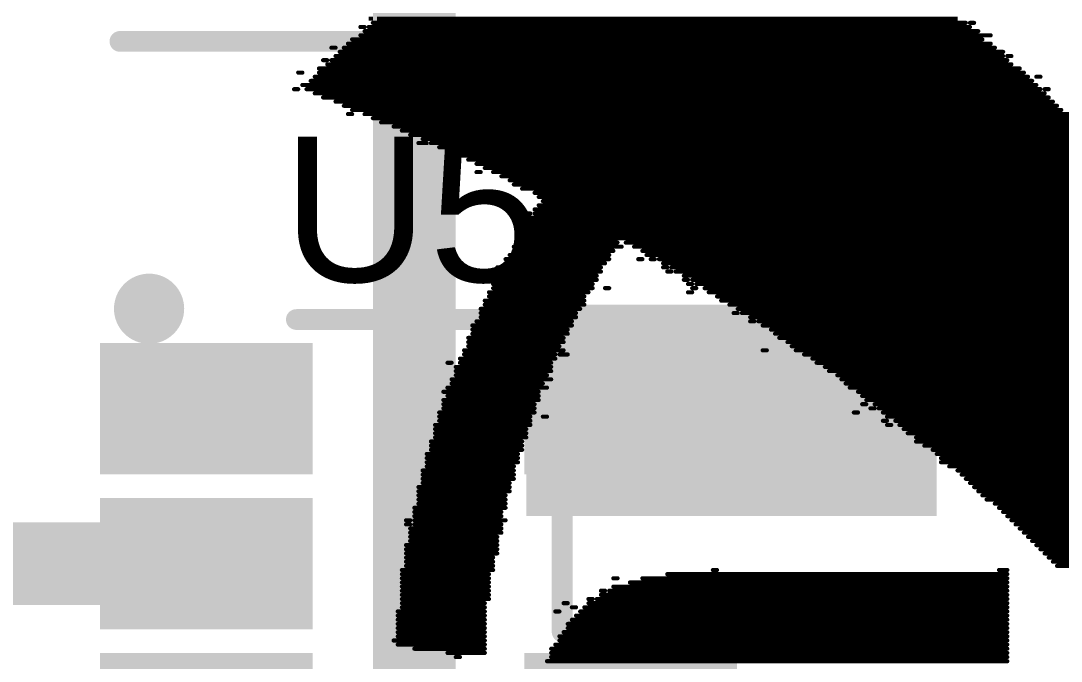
# Model space of a CAD drawing. Header units: millimetres. Extents: x -1.41 to 1.31, y -0.13 to 2.68.
# Drawn here: x -0.1369 to 0.114, y 1.9 to 2.0545 of the extents above; entities that cross this region are included whole.
import ezdxf

# ---------------------------------------------------------------- set-up
doc = ezdxf.new("R2010")
doc.units = ezdxf.units.MM
doc.header["$MEASUREMENT"] = 0
for name, color, linetype in [('BottomLayer', 5, 'Continuous'), ('BottomOverlay', 54, 'Continuous'), ('Mechanical2', 216, 'Continuous'), ('TopLayer', 1, 'Continuous'), ('TopOverlay', 2, 'Continuous'), ('TopPaste', 8, 'Continuous'), ('TopSolder', 216, 'Continuous'), ('ViaHoleLayer', 16, 'Continuous')]:
    doc.layers.add(name, color=color, linetype=linetype)
doc.styles.add('Arial', font='', dxfattribs={"height": 0.2})
doc.styles.get('Arial').set_extended_font_data('Arial')

# ---------------------------------------------------------------- blocks, each defined once
blk = doc.blocks.new('SOIC_8_5')
at = {"layer": 'TopOverlay', "const_width": 0.005}
blk.add_lwpolyline([(-0.072, -0.099), (0.066, -0.099)], dxfattribs=at)
at = {"layer": 'TopOverlay', "const_width": 0.0025}
for points in [[(-0.07325, -0.099, 1), (-0.07075, -0.099, 1)], [(0.06475, -0.099, 1), (0.06725, -0.099, 1)]]:
    blk.add_lwpolyline(points, format="xyb", close=True, dxfattribs=at)
blk = doc.blocks.new('SOT_23_5_66')
at = {"layer": 'TopLayer'}
for points in [[(-0.07283, 0.04921), (-0.02953, 0.04921), (-0.02953, 0.02559), (-0.07283, 0.02559)], [(0.02953, 0.04921), (0.07283, 0.04921), (0.07283, 0.02559), (0.02953, 0.02559)], [(-0.07283, 0.01181), (-0.02953, 0.01181), (-0.02953, -0.01181), (-0.07283, -0.01181)], [(-0.07283, -0.02559), (-0.02953, -0.02559), (-0.02953, -0.04921), (-0.07283, -0.04921)], [(0.02953, -0.02559), (0.07283, -0.02559), (0.07283, -0.04921), (0.02953, -0.04921)]]:
    blk.add_hatch(color=1, dxfattribs=at).paths.add_polyline_path(points)
at = {"layer": 'TopPaste'}
for points in [[(-0.07283, 0.04921), (-0.02953, 0.04921), (-0.02953, 0.02559), (-0.07283, 0.02559)], [(0.02953, 0.04921), (0.07283, 0.04921), (0.07283, 0.02559), (0.02953, 0.02559)], [(-0.07283, 0.01181), (-0.02953, 0.01181), (-0.02953, -0.01181), (-0.07283, -0.01181)], [(-0.07283, -0.02559), (-0.02953, -0.02559), (-0.02953, -0.04921), (-0.07283, -0.04921)], [(0.02953, -0.02559), (0.07283, -0.02559), (0.07283, -0.04921), (0.02953, -0.04921)]]:
    blk.add_hatch(color=8, dxfattribs=at).paths.add_polyline_path(points)
at = {"layer": 'TopSolder'}
for points in [[(-0.07683, 0.05321), (-0.02553, 0.05321), (-0.02553, 0.02159), (-0.07683, 0.02159)], [(0.02553, 0.05321), (0.07683, 0.05321), (0.07683, 0.02159), (0.02553, 0.02159)], [(-0.07683, 0.01581), (-0.02553, 0.01581), (-0.02553, -0.01581), (-0.07683, -0.01581)], [(-0.07683, -0.02159), (-0.02553, -0.02159), (-0.02553, -0.05321), (-0.07683, -0.05321)], [(0.02553, -0.02159), (0.07683, -0.02159), (0.07683, -0.05321), (0.02553, -0.05321)]]:
    blk.add_hatch(color=216, dxfattribs=at).paths.add_polyline_path(points)
at = {"layer": 'TopOverlay'}
for points, const_width in [([(-0.0615, 0.0615, 1), (-0.06843, 0.0615, 1)], 0.01), ([(-0.07093, 0.0615, 1), (-0.06593, 0.0615, 1)], 0.005), ([(-0.064, 0.0615, 1), (-0.059, 0.0615, 1)], 0.005), ([(-0.0307, 0.0589, 1), (-0.0282, 0.0589, 1)], 0.0025), ([(0.02473, 0.0589, 1), (0.02723, 0.0589, 1)], 0.0025), ([(0.0334, 0.01732, 1), (0.0359, 0.01732, 1)], 0.0025), ([(0.0334, -0.01646, 1), (0.0359, -0.01646, 1)], 0.0025), ([(-0.0307, -0.0589, 1), (-0.0282, -0.0589, 1)], 0.0025), ([(0.02473, -0.0589, 1), (0.02723, -0.0589, 1)], 0.0025)]:
    blk.add_lwpolyline(points, format="xyb", close=True, dxfattribs=dict(at, const_width=const_width))
at = {"layer": 'TopOverlay', "const_width": 0.005}
for points in [[(-0.02945, 0.0589), (0.02598, 0.0589)], [(0.03465, -0.01646), (0.03465, 0.01732)], [(-0.02945, -0.0589), (0.02598, -0.0589)]]:
    blk.add_lwpolyline(points, dxfattribs=at)

msp = doc.modelspace()

# ---------------------------------------------------------------- hatches: boundary and pattern name
at = {"layer": 'BottomLayer'}
h = msp.add_hatch(color=5, dxfattribs=at)
edge = h.paths.add_edge_path()
edge.add_arc((0.059, 1.962), 0.01181, 0, 360)
at = {"layer": 'TopLayer'}
msp.add_hatch(color=1, dxfattribs=at).paths.add_polyline_path([(-0.015, 1.935), (0.084, 1.935), (0.084, 1.986), (-0.015, 1.986)])
h = msp.add_hatch(color=1, dxfattribs=at)
edge = h.paths.add_edge_path()
edge.add_arc((0.059, 1.962), 0.01181, 0, 360)
at = {"layer": 'ViaHoleLayer'}
h = msp.add_hatch(color=16, dxfattribs=at)
edge = h.paths.add_edge_path()
edge.add_arc((0.059, 1.962), 0.00591, 0, 360)

# ---------------------------------------------------------------- linework, layer by layer
at = {"layer": 'BottomOverlay', "const_width": 0.001}
for points in [[(-0.053, 2.055), (-0.052, 2.055)], [(-0.051, 2.055), (0.089, 2.055)], [(-0.055, 2.053), (-0.054, 2.053)], [(-0.054, 2.052), (0.094, 2.052)], [(-0.053, 2.053), (0.092, 2.053)], [(-0.052, 2.054), (0.091, 2.054)], [(0.092, 2.054), (0.093, 2.054)], [(-0.057, 2.05), (0.095, 2.05)], [(-0.055, 2.051), (0.097, 2.051)], [(-0.062, 2.048), (-0.061, 2.048)], [(-0.06, 2.047), (0.1, 2.047)], [(-0.059, 2.048), (0.098, 2.048)], [(-0.058, 2.049), (0.097, 2.049)], [(-0.064, 2.045), (-0.063, 2.045)], [(-0.062, 2.045), (0.101, 2.045)], [(-0.061, 2.046), (0.1, 2.046)], [(0.101, 2.046), (0.102, 2.046)], [(-0.07, 2.042), (-0.069, 2.042)], [(-0.065, 2.043), (0.104, 2.043)], [(-0.065, 2.042), (0.105, 2.042)], [(-0.063, 2.044), (0.102, 2.044)], [(-0.067, 2.04), (0.107, 2.04)], [(-0.066, 2.041), (0.106, 2.041)], [(0.108, 2.041), (0.109, 2.041)], [(-0.071, 2.038), (-0.07, 2.038)], [(-0.069, 2.039), (0.108, 2.039)], [(-0.068, 2.038), (0.109, 2.038)], [(-0.066, 2.037), (0.11, 2.037)], [(0.11, 2.038), (0.111, 2.038)], [(-0.064, 2.036), (0.111, 2.036)], [(-0.061, 2.035), (0.112, 2.035)], [(-0.059, 2.034), (0.113, 2.034)], [(-0.058, 2.032), (-0.057, 2.032)], [(-0.057, 2.033), (0.114, 2.033)], [(-0.054, 2.032), (0.116, 2.032)], [(-0.052, 2.031), (0.117, 2.031)], [(-0.05, 2.03), (0.118, 2.03)], [(-0.047, 2.029), (0.119, 2.029)], [(-0.045, 2.028), (0.12, 2.028)], [(-0.043, 2.027), (0.121, 2.027)], [(-0.041, 2.025), (-0.039, 2.025)], [(-0.04, 2.026), (0.122, 2.026)], [(-0.038, 2.025), (0.123, 2.025)], [(-0.036, 2.024), (0.124, 2.024)], [(-0.033, 2.023), (0.126, 2.023)], [(-0.032, 2.022), (0.127, 2.022)], [(-0.029, 2.021), (0.129, 2.021)], [(-0.027, 2.02), (0.129, 2.02)], [(-0.027, 2.018), (-0.026, 2.018)], [(-0.025, 2.019), (0.131, 2.019)], [(-0.023, 2.018), (0.131, 2.018)], [(-0.021, 2.017), (0.133, 2.017)], [(-0.019, 2.016), (0.133, 2.016)], [(-0.018, 2.015), (0.135, 2.015)], [(-0.016, 2.014), (0.136, 2.014)], [(-0.013, 2.013), (0.137, 2.013)], [(-0.012, 2.012), (0.138, 2.012)], [(-0.012, 2.01), (0.14, 2.01)], [(-0.011, 2.011), (0.139, 2.011)], [(-0.015, 2.008), (-0.014, 2.008)], [(-0.014, 2.007), (0.144, 2.007)], [(-0.013, 2.009), (0.141, 2.009)], [(-0.013, 2.008), (0.142, 2.008)], [(-0.015, 2.005), (0.146, 2.005)], [(-0.014, 2.006), (0.145, 2.006)], [(-0.017, 2.002), (0.149, 2.002)], [(-0.016, 2.004), (0.147, 2.004)], [(-0.016, 2.003), (0.148, 2.003)], [(-0.018, 2), (0.008, 2)], [(-0.017, 2.001), (0.007, 2.001)], [(0.009, 2.001), (0.15, 2.001)], [(0.011, 2), (0.151, 2)], [(-0.02, 1.997), (0.005, 1.997)], [(-0.019, 1.998), (0.005, 1.998)], [(-0.018, 1.999), (0.006, 1.999)], [(0.012, 1.997), (0.013, 1.997)], [(0.013, 1.999), (0.152, 1.999)], [(0.014, 1.998), (0.153, 1.998)], [(0.015, 1.997), (0.016, 1.997)], [(0.017, 1.997), (0.154, 1.997)], [(-0.022, 1.995), (0.003, 1.995)], [(-0.02, 1.996), (0.004, 1.996)], [(0.018, 1.996), (0.155, 1.996)], [(0.018, 1.995), (0.019, 1.995)], [(0.02, 1.995), (0.156, 1.995)], [(-0.023, 1.992), (0.002, 1.992)], [(-0.022, 1.993), (0.002, 1.993)], [(-0.021, 1.994), (0.003, 1.994)], [(0.019, 1.994), (0.02, 1.994)], [(0.021, 1.994), (0.157, 1.994)], [(0.023, 1.993), (0.159, 1.993)], [(0.023, 1.992), (0.024, 1.992)], [(0.025, 1.992), (0.16, 1.992)], [(-0.023, 1.991), (0.001, 1.991)], [(-0.023, 1.99), (0.001, 1.99)], [(0.004, 1.99), (0.005, 1.99)], [(0.024, 1.991), (0.025, 1.991)], [(0.025, 1.99), (0.026, 1.99)], [(0.026, 1.991), (0.16, 1.991)], [(0.028, 1.99), (0.161, 1.99)], [(-0.025, 1.987), (-0.001, 1.987)], [(-0.024, 1.989), (0, 1.989)], [(-0.024, 1.988), (-0.001, 1.988)], [(0.024, 1.989), (0.025, 1.989)], [(0.029, 1.989), (0.163, 1.989)], [(0.031, 1.988), (0.164, 1.988)], [(0.032, 1.987), (0.165, 1.987)], [(-0.026, 1.985), (-0.002, 1.985)], [(-0.025, 1.986), (-0.001, 1.986)], [(0.034, 1.986), (0.166, 1.986)], [(0.036, 1.985), (0.167, 1.985)], [(-0.027, 1.982), (-0.004, 1.982)], [(-0.026, 1.984), (-0.003, 1.984)], [(-0.026, 1.983), (-0.003, 1.983)], [(0.035, 1.984), (0.036, 1.984)], [(0.037, 1.984), (0.168, 1.984)], [(0.039, 1.983), (0.169, 1.983)], [(0.039, 1.982), (0.04, 1.982)], [(0.041, 1.982), (0.17, 1.982)], [(-0.028, 1.981), (-0.004, 1.981)], [(-0.028, 1.98), (-0.005, 1.98)], [(0.042, 1.981), (0.171, 1.981)], [(0.044, 1.98), (0.172, 1.98)], [(-0.029, 1.978), (-0.006, 1.978)], [(-0.029, 1.977), (-0.006, 1.977)], [(-0.028, 1.979), (-0.005, 1.979)], [(0.045, 1.979), (0.174, 1.979)], [(0.046, 1.978), (0.174, 1.978)], [(0.048, 1.977), (0.175, 1.977)], [(-0.03, 1.975), (-0.006, 1.975)], [(-0.029, 1.976), (-0.007, 1.976)], [(0.042, 1.975), (0.043, 1.975)], [(0.049, 1.976), (0.176, 1.976)], [(0.05, 1.975), (0.177, 1.975)], [(-0.034, 1.972), (-0.033, 1.972)], [(-0.031, 1.973), (-0.008, 1.973)], [(-0.031, 1.972), (-0.009, 1.972)], [(-0.03, 1.974), (-0.008, 1.974)], [(-0.007, 1.974), (-0.005, 1.974)], [(0.052, 1.974), (0.178, 1.974)], [(0.054, 1.973), (0.179, 1.973)], [(0.055, 1.972), (0.181, 1.972)], [(-0.032, 1.971), (-0.009, 1.971)], [(-0.032, 1.97), (-0.009, 1.97)], [(0.057, 1.971), (0.182, 1.971)], [(0.058, 1.97), (0.182, 1.97)], [(-0.033, 1.968), (-0.009, 1.968)], [(-0.033, 1.967), (-0.011, 1.967)], [(-0.032, 1.969), (-0.01, 1.969)], [(0.06, 1.969), (0.183, 1.969)], [(0.061, 1.968), (0.184, 1.968)], [(0.062, 1.967), (0.186, 1.967)], [(-0.035, 1.965), (-0.012, 1.965)], [(-0.034, 1.966), (-0.01, 1.966)], [(0.063, 1.966), (0.188, 1.966)], [(0.065, 1.965), (0.188, 1.965)], [(-0.035, 1.963), (-0.012, 1.963)], [(-0.035, 1.962), (-0.013, 1.962)], [(-0.034, 1.964), (-0.012, 1.964)], [(0.066, 1.964), (0.189, 1.964)], [(0.066, 1.962), (0.067, 1.962)], [(0.067, 1.963), (0.19, 1.963)], [(0.069, 1.962), (0.191, 1.962)], [(-0.036, 1.96), (-0.013, 1.96)], [(-0.035, 1.961), (-0.013, 1.961)], [(0.064, 1.96), (0.065, 1.96)], [(0.068, 1.961), (0.069, 1.961)], [(0.07, 1.961), (0.193, 1.961)], [(0.071, 1.96), (0.194, 1.96)], [(-0.037, 1.957), (-0.014, 1.957)], [(-0.036, 1.959), (-0.014, 1.959)], [(-0.036, 1.958), (-0.014, 1.958)], [(-0.011, 1.959), (-0.01, 1.959)], [(0.071, 1.958), (0.072, 1.958)], [(0.072, 1.959), (0.194, 1.959)], [(0.072, 1.957), (0.073, 1.957)], [(0.074, 1.958), (0.194, 1.958)], [(0.075, 1.957), (0.195, 1.957)], [(-0.037, 1.956), (-0.015, 1.956)], [(-0.037, 1.955), (-0.015, 1.955)], [(0.076, 1.956), (0.196, 1.956)], [(0.077, 1.955), (0.198, 1.955)], [(-0.038, 1.953), (-0.016, 1.953)], [(-0.038, 1.952), (-0.016, 1.952)], [(-0.037, 1.954), (-0.015, 1.954)], [(0.079, 1.954), (0.199, 1.954)], [(0.079, 1.953), (0.199, 1.953)], [(0.081, 1.952), (0.2, 1.952)], [(-0.039, 1.95), (-0.017, 1.95)], [(-0.039, 1.949), (-0.017, 1.949)], [(-0.038, 1.951), (-0.016, 1.951)], [(0.083, 1.951), (0.201, 1.951)], [(0.084, 1.95), (0.203, 1.95)], [(0.085, 1.949), (0.203, 1.949)], [(-0.039, 1.948), (-0.017, 1.948)], [(-0.039, 1.947), (-0.018, 1.947)], [(0.085, 1.948), (0.204, 1.948)], [(0.087, 1.947), (0.205, 1.947)], [(-0.04, 1.946), (-0.018, 1.946)], [(-0.04, 1.945), (-0.018, 1.945)], [(-0.04, 1.944), (-0.018, 1.944)], [(0.089, 1.946), (0.206, 1.946)], [(0.09, 1.945), (0.207, 1.945)], [(0.091, 1.944), (0.208, 1.944)], [(-0.041, 1.942), (-0.019, 1.942)], [(-0.04, 1.943), (-0.019, 1.943)], [(0.092, 1.943), (0.209, 1.943)], [(0.093, 1.942), (0.211, 1.942)], [(-0.041, 1.941), (-0.019, 1.941)], [(-0.041, 1.94), (-0.02, 1.94)], [(-0.041, 1.939), (-0.02, 1.939)], [(0.094, 1.941), (0.211, 1.941)], [(0.095, 1.94), (0.211, 1.94)], [(0.096, 1.939), (0.212, 1.939)], [(-0.042, 1.937), (-0.02, 1.937)], [(-0.041, 1.938), (-0.02, 1.938)], [(0.098, 1.938), (0.213, 1.938)], [(0.099, 1.937), (0.214, 1.937)], [(-0.044, 1.934), (-0.043, 1.934)], [(-0.042, 1.936), (-0.021, 1.936)], [(-0.042, 1.935), (-0.021, 1.935)], [(-0.042, 1.934), (-0.02, 1.934)], [(0.1, 1.936), (0.215, 1.936)], [(0.101, 1.935), (0.217, 1.935)], [(0.102, 1.934), (0.218, 1.934)], [(-0.044, 1.933), (-0.043, 1.933)], [(-0.043, 1.932), (-0.021, 1.932)], [(-0.042, 1.933), (-0.021, 1.933)], [(0.103, 1.933), (0.218, 1.933)], [(0.104, 1.932), (0.219, 1.932)], [(-0.043, 1.931), (-0.021, 1.931)], [(-0.043, 1.93), (-0.022, 1.93)], [(-0.043, 1.929), (-0.022, 1.929)], [(0.105, 1.931), (0.219, 1.931)], [(0.106, 1.93), (0.22, 1.93)], [(0.107, 1.929), (0.221, 1.929)], [(-0.044, 1.928), (-0.022, 1.928)], [(-0.044, 1.927), (-0.022, 1.927)], [(0.108, 1.928), (0.222, 1.928)], [(0.109, 1.927), (0.222, 1.927)], [(-0.044, 1.926), (-0.022, 1.926)], [(-0.044, 1.925), (-0.023, 1.925)], [(-0.044, 1.924), (-0.023, 1.924)], [(0.11, 1.926), (0.223, 1.926)], [(0.111, 1.925), (0.225, 1.925)], [(0.112, 1.924), (0.224, 1.924)], [(-0.045, 1.922), (-0.023, 1.922)], [(-0.044, 1.923), (-0.023, 1.923)], [(0.03, 1.922), (0.031, 1.922)], [(0.099, 1.922), (0.101, 1.922)], [(0.113, 1.923), (0.225, 1.923)], [(-0.045, 1.921), (-0.024, 1.921)], [(-0.045, 1.92), (-0.024, 1.92)], [(-0.045, 1.919), (-0.024, 1.919)], [(0.006, 1.92), (0.007, 1.92)], [(0.01, 1.919), (0.101, 1.919)], [(0.013, 1.92), (0.101, 1.92)], [(0.019, 1.921), (0.101, 1.921)], [(-0.045, 1.918), (-0.024, 1.918)], [(-0.045, 1.917), (-0.024, 1.917)], [(0.003, 1.917), (0.004, 1.917)], [(0.005, 1.917), (0.101, 1.917)], [(0.006, 1.918), (0.101, 1.918)], [(-0.045, 1.916), (-0.024, 1.916)], [(-0.045, 1.915), (-0.024, 1.915)], [(-0.045, 1.914), (-0.025, 1.914)], [(-0.006, 1.914), (-0.005, 1.914)], [(0, 1.915), (0.001, 1.915)], [(0, 1.914), (0.101, 1.914)], [(0.002, 1.915), (0.101, 1.915)], [(0.003, 1.916), (0.101, 1.916)], [(-0.046, 1.912), (-0.025, 1.912)], [(-0.045, 1.913), (-0.025, 1.913)], [(-0.008, 1.912), (-0.007, 1.912)], [(-0.004, 1.913), (-0.003, 1.913)], [(-0.002, 1.912), (0.101, 1.912)], [(-0.001, 1.913), (0.101, 1.913)], [(-0.046, 1.911), (-0.025, 1.911)], [(-0.046, 1.91), (-0.025, 1.91)], [(-0.046, 1.909), (-0.025, 1.909)], [(-0.005, 1.909), (0.101, 1.909)], [(-0.004, 1.91), (0.101, 1.91)], [(-0.003, 1.911), (0.101, 1.911)], [(-0.046, 1.908), (-0.025, 1.908)], [(-0.046, 1.907), (-0.025, 1.907)], [(-0.006, 1.907), (0.101, 1.907)], [(-0.005, 1.908), (0.101, 1.908)], [(-0.047, 1.905), (-0.025, 1.905)], [(-0.046, 1.906), (-0.025, 1.906)], [(-0.046, 1.904), (-0.025, 1.904)], [(-0.008, 1.904), (0.101, 1.904)], [(-0.007, 1.906), (0.101, 1.906)], [(-0.007, 1.905), (0.101, 1.905)], [(-0.042, 1.903), (-0.025, 1.903)], [(-0.034, 1.902), (-0.025, 1.902)], [(-0.009, 1.903), (0.101, 1.903)], [(-0.009, 1.902), (0.101, 1.902)], [(-0.032, 1.901), (-0.031, 1.901)], [(-0.01, 1.9), (0.101, 1.9)], [(-0.009, 1.901), (0.101, 1.901)]]:
    msp.add_lwpolyline(points, dxfattribs=at)
at = {"layer": 'BottomOverlay', "const_width": 0.0005}
for points in [[(-0.05525, 2.053, 1), (-0.05475, 2.053, 1)], [(-0.05425, 2.053, 1), (-0.05375, 2.053, 1)], [(-0.05425, 2.052, 1), (-0.05375, 2.052, 1)], [(-0.05325, 2.053, 1), (-0.05275, 2.053, 1)], [(-0.05225, 2.054, 1), (-0.05175, 2.054, 1)], [(0.09075, 2.054, 1), (0.09125, 2.054, 1)], [(0.09175, 2.054, 1), (0.09225, 2.054, 1)], [(0.09175, 2.053, 1), (0.09225, 2.053, 1)], [(0.09275, 2.054, 1), (0.09325, 2.054, 1)], [(0.09375, 2.052, 1), (0.09425, 2.052, 1)], [(-0.05725, 2.05, 1), (-0.05675, 2.05, 1)], [(-0.05525, 2.051, 1), (-0.05475, 2.051, 1)], [(0.09475, 2.05, 1), (0.09525, 2.05, 1)], [(0.09675, 2.051, 1), (0.09725, 2.051, 1)], [(-0.06225, 2.048, 1), (-0.06175, 2.048, 1)], [(-0.06125, 2.048, 1), (-0.06075, 2.048, 1)], [(-0.06025, 2.047, 1), (-0.05975, 2.047, 1)], [(-0.05925, 2.048, 1), (-0.05875, 2.048, 1)], [(-0.05825, 2.049, 1), (-0.05775, 2.049, 1)], [(0.09675, 2.049, 1), (0.09725, 2.049, 1)], [(0.09775, 2.048, 1), (0.09825, 2.048, 1)], [(0.09975, 2.047, 1), (0.10025, 2.047, 1)], [(-0.06425, 2.045, 1), (-0.06375, 2.045, 1)], [(-0.06325, 2.045, 1), (-0.06275, 2.045, 1)], [(-0.06225, 2.045, 1), (-0.06175, 2.045, 1)], [(-0.06125, 2.046, 1), (-0.06075, 2.046, 1)], [(0.09975, 2.046, 1), (0.10025, 2.046, 1)], [(0.10075, 2.046, 1), (0.10125, 2.046, 1)], [(0.10075, 2.045, 1), (0.10125, 2.045, 1)], [(0.10175, 2.046, 1), (0.10225, 2.046, 1)], [(-0.07025, 2.042, 1), (-0.06975, 2.042, 1)], [(-0.06925, 2.042, 1), (-0.06875, 2.042, 1)], [(-0.06525, 2.043, 1), (-0.06475, 2.043, 1)], [(-0.06525, 2.042, 1), (-0.06475, 2.042, 1)], [(-0.06325, 2.044, 1), (-0.06275, 2.044, 1)], [(0.10175, 2.044, 1), (0.10225, 2.044, 1)], [(0.10375, 2.043, 1), (0.10425, 2.043, 1)], [(0.10475, 2.042, 1), (0.10525, 2.042, 1)], [(-0.06725, 2.04, 1), (-0.06675, 2.04, 1)], [(-0.06625, 2.041, 1), (-0.06575, 2.041, 1)], [(0.10575, 2.041, 1), (0.10625, 2.041, 1)], [(0.10675, 2.04, 1), (0.10725, 2.04, 1)], [(0.10775, 2.041, 1), (0.10825, 2.041, 1)], [(0.10875, 2.041, 1), (0.10925, 2.041, 1)], [(-0.07125, 2.038, 1), (-0.07075, 2.038, 1)], [(-0.07025, 2.038, 1), (-0.06975, 2.038, 1)], [(-0.06925, 2.039, 1), (-0.06875, 2.039, 1)], [(-0.06825, 2.038, 1), (-0.06775, 2.038, 1)], [(-0.06625, 2.037, 1), (-0.06575, 2.037, 1)], [(0.10775, 2.039, 1), (0.10825, 2.039, 1)], [(0.10875, 2.038, 1), (0.10925, 2.038, 1)], [(0.10975, 2.038, 1), (0.11025, 2.038, 1)], [(0.10975, 2.037, 1), (0.11025, 2.037, 1)], [(0.11075, 2.038, 1), (0.11125, 2.038, 1)], [(-0.06425, 2.036, 1), (-0.06375, 2.036, 1)], [(-0.06125, 2.035, 1), (-0.06075, 2.035, 1)], [(0.11075, 2.036, 1), (0.11125, 2.036, 1)], [(0.11175, 2.035, 1), (0.11225, 2.035, 1)], [(-0.05925, 2.034, 1), (-0.05875, 2.034, 1)], [(-0.05825, 2.032, 1), (-0.05775, 2.032, 1)], [(-0.05725, 2.033, 1), (-0.05675, 2.033, 1)], [(-0.05725, 2.032, 1), (-0.05675, 2.032, 1)], [(-0.05425, 2.032, 1), (-0.05375, 2.032, 1)], [(0.11275, 2.034, 1), (0.11325, 2.034, 1)], [(0.11375, 2.033, 1), (0.11425, 2.033, 1)], [(-0.05225, 2.031, 1), (-0.05175, 2.031, 1)], [(-0.05025, 2.03, 1), (-0.04975, 2.03, 1)], [(-0.04725, 2.029, 1), (-0.04675, 2.029, 1)], [(-0.04525, 2.028, 1), (-0.04475, 2.028, 1)], [(-0.04325, 2.027, 1), (-0.04275, 2.027, 1)], [(-0.04125, 2.025, 1), (-0.04075, 2.025, 1)], [(-0.04025, 2.026, 1), (-0.03975, 2.026, 1)], [(-0.03925, 2.025, 1), (-0.03875, 2.025, 1)], [(-0.03825, 2.025, 1), (-0.03775, 2.025, 1)], [(-0.03625, 2.024, 1), (-0.03575, 2.024, 1)], [(-0.03325, 2.023, 1), (-0.03275, 2.023, 1)], [(-0.03225, 2.022, 1), (-0.03175, 2.022, 1)], [(-0.02925, 2.021, 1), (-0.02875, 2.021, 1)], [(-0.02725, 2.02, 1), (-0.02675, 2.02, 1)], [(-0.02725, 2.018, 1), (-0.02675, 2.018, 1)], [(-0.02625, 2.018, 1), (-0.02575, 2.018, 1)], [(-0.02525, 2.019, 1), (-0.02475, 2.019, 1)], [(-0.02325, 2.018, 1), (-0.02275, 2.018, 1)], [(-0.02125, 2.017, 1), (-0.02075, 2.017, 1)], [(-0.01925, 2.016, 1), (-0.01875, 2.016, 1)], [(-0.01825, 2.015, 1), (-0.01775, 2.015, 1)], [(-0.01625, 2.014, 1), (-0.01575, 2.014, 1)], [(-0.01325, 2.013, 1), (-0.01275, 2.013, 1)], [(-0.01225, 2.012, 1), (-0.01175, 2.012, 1)], [(-0.01225, 2.01, 1), (-0.01175, 2.01, 1)], [(-0.01125, 2.011, 1), (-0.01075, 2.011, 1)], [(-0.01525, 2.008, 1), (-0.01475, 2.008, 1)], [(-0.01425, 2.008, 1), (-0.01375, 2.008, 1)], [(-0.01425, 2.007, 1), (-0.01375, 2.007, 1)], [(-0.01325, 2.009, 1), (-0.01275, 2.009, 1)], [(-0.01325, 2.008, 1), (-0.01275, 2.008, 1)], [(-0.01525, 2.005, 1), (-0.01475, 2.005, 1)], [(-0.01425, 2.006, 1), (-0.01375, 2.006, 1)], [(-0.01725, 2.002, 1), (-0.01675, 2.002, 1)], [(-0.01625, 2.004, 1), (-0.01575, 2.004, 1)], [(-0.01625, 2.003, 1), (-0.01575, 2.003, 1)], [(-0.01825, 2, 1), (-0.01775, 2, 1)], [(-0.01725, 2.001, 1), (-0.01675, 2.001, 1)], [(0.00675, 2.001, 1), (0.00725, 2.001, 1)], [(0.00775, 2, 1), (0.00825, 2, 1)], [(0.00875, 2.001, 1), (0.00925, 2.001, 1)], [(0.01075, 2, 1), (0.01125, 2, 1)], [(-0.02025, 1.997, 1), (-0.01975, 1.997, 1)], [(-0.01925, 1.998, 1), (-0.01875, 1.998, 1)], [(-0.01825, 1.999, 1), (-0.01775, 1.999, 1)], [(0.00475, 1.998, 1), (0.00525, 1.998, 1)], [(0.00475, 1.997, 1), (0.00525, 1.997, 1)], [(0.00575, 1.999, 1), (0.00625, 1.999, 1)], [(0.01175, 1.997, 1), (0.01225, 1.997, 1)], [(0.01275, 1.999, 1), (0.01325, 1.999, 1)], [(0.01275, 1.997, 1), (0.01325, 1.997, 1)], [(0.01375, 1.998, 1), (0.01425, 1.998, 1)], [(0.01475, 1.997, 1), (0.01525, 1.997, 1)], [(0.01575, 1.997, 1), (0.01625, 1.997, 1)], [(0.01675, 1.997, 1), (0.01725, 1.997, 1)], [(-0.02225, 1.995, 1), (-0.02175, 1.995, 1)], [(-0.02025, 1.996, 1), (-0.01975, 1.996, 1)], [(0.00275, 1.995, 1), (0.00325, 1.995, 1)], [(0.00375, 1.996, 1), (0.00425, 1.996, 1)], [(0.01775, 1.996, 1), (0.01825, 1.996, 1)], [(0.01775, 1.995, 1), (0.01825, 1.995, 1)], [(0.01875, 1.995, 1), (0.01925, 1.995, 1)], [(0.01975, 1.995, 1), (0.02025, 1.995, 1)], [(-0.02325, 1.992, 1), (-0.02275, 1.992, 1)], [(-0.02225, 1.993, 1), (-0.02175, 1.993, 1)], [(-0.02125, 1.994, 1), (-0.02075, 1.994, 1)], [(0.00175, 1.993, 1), (0.00225, 1.993, 1)], [(0.00175, 1.992, 1), (0.00225, 1.992, 1)], [(0.00275, 1.994, 1), (0.00325, 1.994, 1)], [(0.01875, 1.994, 1), (0.01925, 1.994, 1)], [(0.01975, 1.994, 1), (0.02025, 1.994, 1)], [(0.02075, 1.994, 1), (0.02125, 1.994, 1)], [(0.02275, 1.993, 1), (0.02325, 1.993, 1)], [(0.02275, 1.992, 1), (0.02325, 1.992, 1)], [(0.02375, 1.992, 1), (0.02425, 1.992, 1)], [(0.02475, 1.992, 1), (0.02525, 1.992, 1)], [(-0.02325, 1.991, 1), (-0.02275, 1.991, 1)], [(-0.02325, 1.99, 1), (-0.02275, 1.99, 1)], [(0.00075, 1.991, 1), (0.00125, 1.991, 1)], [(0.00075, 1.99, 1), (0.00125, 1.99, 1)], [(0.00375, 1.99, 1), (0.00425, 1.99, 1)], [(0.00475, 1.99, 1), (0.00525, 1.99, 1)], [(0.02375, 1.991, 1), (0.02425, 1.991, 1)], [(0.02475, 1.991, 1), (0.02525, 1.991, 1)], [(0.02475, 1.99, 1), (0.02525, 1.99, 1)], [(0.02575, 1.991, 1), (0.02625, 1.991, 1)], [(0.02575, 1.99, 1), (0.02625, 1.99, 1)], [(0.02775, 1.99, 1), (0.02825, 1.99, 1)], [(-0.02525, 1.987, 1), (-0.02475, 1.987, 1)], [(-0.02425, 1.989, 1), (-0.02375, 1.989, 1)], [(-0.02425, 1.988, 1), (-0.02375, 1.988, 1)], [(-0.00125, 1.988, 1), (-0.00075, 1.988, 1)], [(-0.00125, 1.987, 1), (-0.00075, 1.987, 1)], [(-0.00025, 1.989, 1), (0.00025, 1.989, 1)], [(0.02375, 1.989, 1), (0.02425, 1.989, 1)], [(0.02475, 1.989, 1), (0.02525, 1.989, 1)], [(0.02875, 1.989, 1), (0.02925, 1.989, 1)], [(0.03075, 1.988, 1), (0.03125, 1.988, 1)], [(0.03175, 1.987, 1), (0.03225, 1.987, 1)], [(-0.02625, 1.985, 1), (-0.02575, 1.985, 1)], [(-0.02525, 1.986, 1), (-0.02475, 1.986, 1)], [(-0.00225, 1.985, 1), (-0.00175, 1.985, 1)], [(-0.00125, 1.986, 1), (-0.00075, 1.986, 1)], [(0.03375, 1.986, 1), (0.03425, 1.986, 1)], [(0.03575, 1.985, 1), (0.03625, 1.985, 1)], [(-0.02725, 1.982, 1), (-0.02675, 1.982, 1)], [(-0.02625, 1.984, 1), (-0.02575, 1.984, 1)], [(-0.02625, 1.983, 1), (-0.02575, 1.983, 1)], [(-0.00425, 1.982, 1), (-0.00375, 1.982, 1)], [(-0.00325, 1.984, 1), (-0.00275, 1.984, 1)], [(-0.00325, 1.983, 1), (-0.00275, 1.983, 1)], [(0.03475, 1.984, 1), (0.03525, 1.984, 1)], [(0.03575, 1.984, 1), (0.03625, 1.984, 1)], [(0.03675, 1.984, 1), (0.03725, 1.984, 1)], [(0.03875, 1.983, 1), (0.03925, 1.983, 1)], [(0.03875, 1.982, 1), (0.03925, 1.982, 1)], [(0.03975, 1.982, 1), (0.04025, 1.982, 1)], [(0.04075, 1.982, 1), (0.04125, 1.982, 1)], [(-0.02825, 1.981, 1), (-0.02775, 1.981, 1)], [(-0.02825, 1.98, 1), (-0.02775, 1.98, 1)], [(-0.00525, 1.98, 1), (-0.00475, 1.98, 1)], [(-0.00425, 1.981, 1), (-0.00375, 1.981, 1)], [(0.04175, 1.981, 1), (0.04225, 1.981, 1)], [(0.04375, 1.98, 1), (0.04425, 1.98, 1)], [(-0.02925, 1.978, 1), (-0.02875, 1.978, 1)], [(-0.02925, 1.977, 1), (-0.02875, 1.977, 1)], [(-0.02825, 1.979, 1), (-0.02775, 1.979, 1)], [(-0.00625, 1.978, 1), (-0.00575, 1.978, 1)], [(-0.00625, 1.977, 1), (-0.00575, 1.977, 1)], [(-0.00525, 1.979, 1), (-0.00475, 1.979, 1)], [(0.04475, 1.979, 1), (0.04525, 1.979, 1)], [(0.04575, 1.978, 1), (0.04625, 1.978, 1)], [(0.04775, 1.977, 1), (0.04825, 1.977, 1)], [(-0.03025, 1.975, 1), (-0.02975, 1.975, 1)], [(-0.02925, 1.976, 1), (-0.02875, 1.976, 1)], [(-0.00725, 1.976, 1), (-0.00675, 1.976, 1)], [(-0.00625, 1.975, 1), (-0.00575, 1.975, 1)], [(0.04175, 1.975, 1), (0.04225, 1.975, 1)], [(0.04275, 1.975, 1), (0.04325, 1.975, 1)], [(0.04875, 1.976, 1), (0.04925, 1.976, 1)], [(0.04975, 1.975, 1), (0.05025, 1.975, 1)], [(-0.03425, 1.972, 1), (-0.03375, 1.972, 1)], [(-0.03325, 1.972, 1), (-0.03275, 1.972, 1)], [(-0.03125, 1.973, 1), (-0.03075, 1.973, 1)], [(-0.03125, 1.972, 1), (-0.03075, 1.972, 1)], [(-0.03025, 1.974, 1), (-0.02975, 1.974, 1)], [(-0.00925, 1.972, 1), (-0.00875, 1.972, 1)], [(-0.00825, 1.974, 1), (-0.00775, 1.974, 1)], [(-0.00825, 1.973, 1), (-0.00775, 1.973, 1)], [(-0.00725, 1.974, 1), (-0.00675, 1.974, 1)], [(-0.00525, 1.974, 1), (-0.00475, 1.974, 1)], [(0.05175, 1.974, 1), (0.05225, 1.974, 1)], [(0.05375, 1.973, 1), (0.05425, 1.973, 1)], [(0.05475, 1.972, 1), (0.05525, 1.972, 1)], [(-0.03225, 1.971, 1), (-0.03175, 1.971, 1)], [(-0.03225, 1.97, 1), (-0.03175, 1.97, 1)], [(-0.00925, 1.971, 1), (-0.00875, 1.971, 1)], [(-0.00925, 1.97, 1), (-0.00875, 1.97, 1)], [(0.05675, 1.971, 1), (0.05725, 1.971, 1)], [(0.05775, 1.97, 1), (0.05825, 1.97, 1)], [(-0.03325, 1.968, 1), (-0.03275, 1.968, 1)], [(-0.03325, 1.967, 1), (-0.03275, 1.967, 1)], [(-0.03225, 1.969, 1), (-0.03175, 1.969, 1)], [(-0.01125, 1.967, 1), (-0.01075, 1.967, 1)], [(-0.01025, 1.969, 1), (-0.00975, 1.969, 1)], [(-0.00925, 1.968, 1), (-0.00875, 1.968, 1)], [(0.05975, 1.969, 1), (0.06025, 1.969, 1)], [(0.06075, 1.968, 1), (0.06125, 1.968, 1)], [(0.06175, 1.967, 1), (0.06225, 1.967, 1)], [(-0.03525, 1.965, 1), (-0.03475, 1.965, 1)], [(-0.03425, 1.966, 1), (-0.03375, 1.966, 1)], [(-0.01225, 1.965, 1), (-0.01175, 1.965, 1)], [(-0.01025, 1.966, 1), (-0.00975, 1.966, 1)], [(0.06275, 1.966, 1), (0.06325, 1.966, 1)], [(0.06475, 1.965, 1), (0.06525, 1.965, 1)], [(-0.03525, 1.963, 1), (-0.03475, 1.963, 1)], [(-0.03525, 1.962, 1), (-0.03475, 1.962, 1)], [(-0.03425, 1.964, 1), (-0.03375, 1.964, 1)], [(-0.01325, 1.962, 1), (-0.01275, 1.962, 1)], [(-0.01225, 1.964, 1), (-0.01175, 1.964, 1)], [(-0.01225, 1.963, 1), (-0.01175, 1.963, 1)], [(0.06575, 1.964, 1), (0.06625, 1.964, 1)], [(0.06575, 1.962, 1), (0.06625, 1.962, 1)], [(0.06675, 1.963, 1), (0.06725, 1.963, 1)], [(0.06675, 1.962, 1), (0.06725, 1.962, 1)], [(0.06875, 1.962, 1), (0.06925, 1.962, 1)], [(-0.03625, 1.96, 1), (-0.03575, 1.96, 1)], [(-0.03525, 1.961, 1), (-0.03475, 1.961, 1)], [(-0.01325, 1.961, 1), (-0.01275, 1.961, 1)], [(-0.01325, 1.96, 1), (-0.01275, 1.96, 1)], [(0.06375, 1.96, 1), (0.06425, 1.96, 1)], [(0.06475, 1.96, 1), (0.06525, 1.96, 1)], [(0.06775, 1.961, 1), (0.06825, 1.961, 1)], [(0.06875, 1.961, 1), (0.06925, 1.961, 1)], [(0.06975, 1.961, 1), (0.07025, 1.961, 1)], [(0.07075, 1.96, 1), (0.07125, 1.96, 1)], [(-0.03725, 1.957, 1), (-0.03675, 1.957, 1)], [(-0.03625, 1.959, 1), (-0.03575, 1.959, 1)], [(-0.03625, 1.958, 1), (-0.03575, 1.958, 1)], [(-0.01425, 1.959, 1), (-0.01375, 1.959, 1)], [(-0.01425, 1.958, 1), (-0.01375, 1.958, 1)], [(-0.01425, 1.957, 1), (-0.01375, 1.957, 1)], [(-0.01125, 1.959, 1), (-0.01075, 1.959, 1)], [(-0.01025, 1.959, 1), (-0.00975, 1.959, 1)], [(0.07075, 1.958, 1), (0.07125, 1.958, 1)], [(0.07175, 1.959, 1), (0.07225, 1.959, 1)], [(0.07175, 1.958, 1), (0.07225, 1.958, 1)], [(0.07175, 1.957, 1), (0.07225, 1.957, 1)], [(0.07275, 1.957, 1), (0.07325, 1.957, 1)], [(0.07375, 1.958, 1), (0.07425, 1.958, 1)], [(0.07475, 1.957, 1), (0.07525, 1.957, 1)], [(-0.03725, 1.956, 1), (-0.03675, 1.956, 1)], [(-0.03725, 1.955, 1), (-0.03675, 1.955, 1)], [(-0.01525, 1.956, 1), (-0.01475, 1.956, 1)], [(-0.01525, 1.955, 1), (-0.01475, 1.955, 1)], [(0.07575, 1.956, 1), (0.07625, 1.956, 1)], [(0.07675, 1.955, 1), (0.07725, 1.955, 1)], [(-0.03825, 1.953, 1), (-0.03775, 1.953, 1)], [(-0.03825, 1.952, 1), (-0.03775, 1.952, 1)], [(-0.03725, 1.954, 1), (-0.03675, 1.954, 1)], [(-0.01625, 1.953, 1), (-0.01575, 1.953, 1)], [(-0.01625, 1.952, 1), (-0.01575, 1.952, 1)], [(-0.01525, 1.954, 1), (-0.01475, 1.954, 1)], [(0.07875, 1.954, 1), (0.07925, 1.954, 1)], [(0.07875, 1.953, 1), (0.07925, 1.953, 1)], [(0.08075, 1.952, 1), (0.08125, 1.952, 1)], [(-0.03925, 1.95, 1), (-0.03875, 1.95, 1)], [(-0.03925, 1.949, 1), (-0.03875, 1.949, 1)], [(-0.03825, 1.951, 1), (-0.03775, 1.951, 1)], [(-0.01725, 1.95, 1), (-0.01675, 1.95, 1)], [(-0.01725, 1.949, 1), (-0.01675, 1.949, 1)], [(-0.01625, 1.951, 1), (-0.01575, 1.951, 1)], [(0.08275, 1.951, 1), (0.08325, 1.951, 1)], [(0.08375, 1.95, 1), (0.08425, 1.95, 1)], [(0.08475, 1.949, 1), (0.08525, 1.949, 1)], [(-0.03925, 1.948, 1), (-0.03875, 1.948, 1)], [(-0.03925, 1.947, 1), (-0.03875, 1.947, 1)], [(-0.01825, 1.947, 1), (-0.01775, 1.947, 1)], [(-0.01725, 1.948, 1), (-0.01675, 1.948, 1)], [(0.08475, 1.948, 1), (0.08525, 1.948, 1)], [(0.08675, 1.947, 1), (0.08725, 1.947, 1)], [(-0.04025, 1.946, 1), (-0.03975, 1.946, 1)], [(-0.04025, 1.945, 1), (-0.03975, 1.945, 1)], [(-0.04025, 1.944, 1), (-0.03975, 1.944, 1)], [(-0.01825, 1.946, 1), (-0.01775, 1.946, 1)], [(-0.01825, 1.945, 1), (-0.01775, 1.945, 1)], [(-0.01825, 1.944, 1), (-0.01775, 1.944, 1)], [(0.08875, 1.946, 1), (0.08925, 1.946, 1)], [(0.08975, 1.945, 1), (0.09025, 1.945, 1)], [(0.09075, 1.944, 1), (0.09125, 1.944, 1)], [(-0.04125, 1.942, 1), (-0.04075, 1.942, 1)], [(-0.04025, 1.943, 1), (-0.03975, 1.943, 1)], [(-0.01925, 1.943, 1), (-0.01875, 1.943, 1)], [(-0.01925, 1.942, 1), (-0.01875, 1.942, 1)], [(0.09175, 1.943, 1), (0.09225, 1.943, 1)], [(0.09275, 1.942, 1), (0.09325, 1.942, 1)], [(-0.04125, 1.941, 1), (-0.04075, 1.941, 1)], [(-0.04125, 1.94, 1), (-0.04075, 1.94, 1)], [(-0.04125, 1.939, 1), (-0.04075, 1.939, 1)], [(-0.02025, 1.94, 1), (-0.01975, 1.94, 1)], [(-0.02025, 1.939, 1), (-0.01975, 1.939, 1)], [(-0.01925, 1.941, 1), (-0.01875, 1.941, 1)], [(0.09375, 1.941, 1), (0.09425, 1.941, 1)], [(0.09475, 1.94, 1), (0.09525, 1.94, 1)], [(0.09575, 1.939, 1), (0.09625, 1.939, 1)], [(-0.04225, 1.937, 1), (-0.04175, 1.937, 1)], [(-0.04125, 1.938, 1), (-0.04075, 1.938, 1)], [(-0.02025, 1.938, 1), (-0.01975, 1.938, 1)], [(-0.02025, 1.937, 1), (-0.01975, 1.937, 1)], [(0.09775, 1.938, 1), (0.09825, 1.938, 1)], [(0.09875, 1.937, 1), (0.09925, 1.937, 1)], [(-0.04425, 1.934, 1), (-0.04375, 1.934, 1)], [(-0.04325, 1.934, 1), (-0.04275, 1.934, 1)], [(-0.04225, 1.936, 1), (-0.04175, 1.936, 1)], [(-0.04225, 1.935, 1), (-0.04175, 1.935, 1)], [(-0.04225, 1.934, 1), (-0.04175, 1.934, 1)], [(-0.02125, 1.936, 1), (-0.02075, 1.936, 1)], [(-0.02125, 1.935, 1), (-0.02075, 1.935, 1)], [(-0.02025, 1.934, 1), (-0.01975, 1.934, 1)], [(0.09975, 1.936, 1), (0.10025, 1.936, 1)], [(0.10075, 1.935, 1), (0.10125, 1.935, 1)], [(0.10175, 1.934, 1), (0.10225, 1.934, 1)], [(-0.04425, 1.933, 1), (-0.04375, 1.933, 1)], [(-0.04325, 1.933, 1), (-0.04275, 1.933, 1)], [(-0.04325, 1.932, 1), (-0.04275, 1.932, 1)], [(-0.04225, 1.933, 1), (-0.04175, 1.933, 1)], [(-0.02125, 1.933, 1), (-0.02075, 1.933, 1)], [(-0.02125, 1.932, 1), (-0.02075, 1.932, 1)], [(0.10275, 1.933, 1), (0.10325, 1.933, 1)], [(0.10375, 1.932, 1), (0.10425, 1.932, 1)], [(-0.04325, 1.931, 1), (-0.04275, 1.931, 1)], [(-0.04325, 1.93, 1), (-0.04275, 1.93, 1)], [(-0.04325, 1.929, 1), (-0.04275, 1.929, 1)], [(-0.02225, 1.93, 1), (-0.02175, 1.93, 1)], [(-0.02225, 1.929, 1), (-0.02175, 1.929, 1)], [(-0.02125, 1.931, 1), (-0.02075, 1.931, 1)], [(0.10475, 1.931, 1), (0.10525, 1.931, 1)], [(0.10575, 1.93, 1), (0.10625, 1.93, 1)], [(0.10675, 1.929, 1), (0.10725, 1.929, 1)], [(-0.04425, 1.928, 1), (-0.04375, 1.928, 1)], [(-0.04425, 1.927, 1), (-0.04375, 1.927, 1)], [(-0.02225, 1.928, 1), (-0.02175, 1.928, 1)], [(-0.02225, 1.927, 1), (-0.02175, 1.927, 1)], [(0.10775, 1.928, 1), (0.10825, 1.928, 1)], [(0.10875, 1.927, 1), (0.10925, 1.927, 1)], [(-0.04425, 1.926, 1), (-0.04375, 1.926, 1)], [(-0.04425, 1.925, 1), (-0.04375, 1.925, 1)], [(-0.04425, 1.924, 1), (-0.04375, 1.924, 1)], [(-0.02325, 1.925, 1), (-0.02275, 1.925, 1)], [(-0.02325, 1.924, 1), (-0.02275, 1.924, 1)], [(-0.02225, 1.926, 1), (-0.02175, 1.926, 1)], [(0.10975, 1.926, 1), (0.11025, 1.926, 1)], [(0.11075, 1.925, 1), (0.11125, 1.925, 1)], [(0.11175, 1.924, 1), (0.11225, 1.924, 1)], [(-0.04525, 1.922, 1), (-0.04475, 1.922, 1)], [(-0.04425, 1.923, 1), (-0.04375, 1.923, 1)], [(-0.02325, 1.923, 1), (-0.02275, 1.923, 1)], [(-0.02325, 1.922, 1), (-0.02275, 1.922, 1)], [(0.02975, 1.922, 1), (0.03025, 1.922, 1)], [(0.03075, 1.922, 1), (0.03125, 1.922, 1)], [(0.09875, 1.922, 1), (0.09925, 1.922, 1)], [(0.10075, 1.922, 1), (0.10125, 1.922, 1)], [(0.11275, 1.923, 1), (0.11325, 1.923, 1)], [(-0.04525, 1.921, 1), (-0.04475, 1.921, 1)], [(-0.04525, 1.92, 1), (-0.04475, 1.92, 1)], [(-0.04525, 1.919, 1), (-0.04475, 1.919, 1)], [(-0.02425, 1.921, 1), (-0.02375, 1.921, 1)], [(-0.02425, 1.92, 1), (-0.02375, 1.92, 1)], [(-0.02425, 1.919, 1), (-0.02375, 1.919, 1)], [(0.00575, 1.92, 1), (0.00625, 1.92, 1)], [(0.00675, 1.92, 1), (0.00725, 1.92, 1)], [(0.00975, 1.919, 1), (0.01025, 1.919, 1)], [(0.01275, 1.92, 1), (0.01325, 1.92, 1)], [(0.01875, 1.921, 1), (0.01925, 1.921, 1)], [(0.10075, 1.921, 1), (0.10125, 1.921, 1)], [(0.10075, 1.92, 1), (0.10125, 1.92, 1)], [(0.10075, 1.919, 1), (0.10125, 1.919, 1)], [(-0.04525, 1.918, 1), (-0.04475, 1.918, 1)], [(-0.04525, 1.917, 1), (-0.04475, 1.917, 1)], [(-0.02425, 1.918, 1), (-0.02375, 1.918, 1)], [(-0.02425, 1.917, 1), (-0.02375, 1.917, 1)], [(0.00275, 1.917, 1), (0.00325, 1.917, 1)], [(0.00375, 1.917, 1), (0.00425, 1.917, 1)], [(0.00475, 1.917, 1), (0.00525, 1.917, 1)], [(0.00575, 1.918, 1), (0.00625, 1.918, 1)], [(0.10075, 1.918, 1), (0.10125, 1.918, 1)], [(0.10075, 1.917, 1), (0.10125, 1.917, 1)], [(-0.04525, 1.916, 1), (-0.04475, 1.916, 1)], [(-0.04525, 1.915, 1), (-0.04475, 1.915, 1)], [(-0.04525, 1.914, 1), (-0.04475, 1.914, 1)], [(-0.02525, 1.914, 1), (-0.02475, 1.914, 1)], [(-0.02425, 1.916, 1), (-0.02375, 1.916, 1)], [(-0.02425, 1.915, 1), (-0.02375, 1.915, 1)], [(-0.00625, 1.914, 1), (-0.00575, 1.914, 1)], [(-0.00525, 1.914, 1), (-0.00475, 1.914, 1)], [(-0.00025, 1.915, 1), (0.00025, 1.915, 1)], [(-0.00025, 1.914, 1), (0.00025, 1.914, 1)], [(0.00075, 1.915, 1), (0.00125, 1.915, 1)], [(0.00175, 1.915, 1), (0.00225, 1.915, 1)], [(0.00275, 1.916, 1), (0.00325, 1.916, 1)], [(0.10075, 1.916, 1), (0.10125, 1.916, 1)], [(0.10075, 1.915, 1), (0.10125, 1.915, 1)], [(0.10075, 1.914, 1), (0.10125, 1.914, 1)], [(-0.04625, 1.912, 1), (-0.04575, 1.912, 1)], [(-0.04525, 1.913, 1), (-0.04475, 1.913, 1)], [(-0.02525, 1.913, 1), (-0.02475, 1.913, 1)], [(-0.02525, 1.912, 1), (-0.02475, 1.912, 1)], [(-0.00825, 1.912, 1), (-0.00775, 1.912, 1)], [(-0.00725, 1.912, 1), (-0.00675, 1.912, 1)], [(-0.00425, 1.913, 1), (-0.00375, 1.913, 1)], [(-0.00325, 1.913, 1), (-0.00275, 1.913, 1)], [(-0.00225, 1.912, 1), (-0.00175, 1.912, 1)], [(-0.00125, 1.913, 1), (-0.00075, 1.913, 1)], [(0.10075, 1.913, 1), (0.10125, 1.913, 1)], [(0.10075, 1.912, 1), (0.10125, 1.912, 1)], [(-0.04625, 1.911, 1), (-0.04575, 1.911, 1)], [(-0.04625, 1.91, 1), (-0.04575, 1.91, 1)], [(-0.04625, 1.909, 1), (-0.04575, 1.909, 1)], [(-0.02525, 1.911, 1), (-0.02475, 1.911, 1)], [(-0.02525, 1.91, 1), (-0.02475, 1.91, 1)], [(-0.02525, 1.909, 1), (-0.02475, 1.909, 1)], [(-0.00525, 1.909, 1), (-0.00475, 1.909, 1)], [(-0.00425, 1.91, 1), (-0.00375, 1.91, 1)], [(-0.00325, 1.911, 1), (-0.00275, 1.911, 1)], [(0.10075, 1.911, 1), (0.10125, 1.911, 1)], [(0.10075, 1.91, 1), (0.10125, 1.91, 1)], [(0.10075, 1.909, 1), (0.10125, 1.909, 1)], [(-0.04625, 1.908, 1), (-0.04575, 1.908, 1)], [(-0.04625, 1.907, 1), (-0.04575, 1.907, 1)], [(-0.02525, 1.908, 1), (-0.02475, 1.908, 1)], [(-0.02525, 1.907, 1), (-0.02475, 1.907, 1)], [(-0.00625, 1.907, 1), (-0.00575, 1.907, 1)], [(-0.00525, 1.908, 1), (-0.00475, 1.908, 1)], [(0.10075, 1.908, 1), (0.10125, 1.908, 1)], [(0.10075, 1.907, 1), (0.10125, 1.907, 1)], [(-0.04725, 1.905, 1), (-0.04675, 1.905, 1)], [(-0.04625, 1.906, 1), (-0.04575, 1.906, 1)], [(-0.04625, 1.904, 1), (-0.04575, 1.904, 1)], [(-0.02525, 1.906, 1), (-0.02475, 1.906, 1)], [(-0.02525, 1.905, 1), (-0.02475, 1.905, 1)], [(-0.02525, 1.904, 1), (-0.02475, 1.904, 1)], [(-0.00825, 1.904, 1), (-0.00775, 1.904, 1)], [(-0.00725, 1.906, 1), (-0.00675, 1.906, 1)], [(-0.00725, 1.905, 1), (-0.00675, 1.905, 1)], [(0.10075, 1.906, 1), (0.10125, 1.906, 1)], [(0.10075, 1.905, 1), (0.10125, 1.905, 1)], [(0.10075, 1.904, 1), (0.10125, 1.904, 1)], [(-0.04225, 1.903, 1), (-0.04175, 1.903, 1)], [(-0.03425, 1.902, 1), (-0.03375, 1.902, 1)], [(-0.02525, 1.903, 1), (-0.02475, 1.903, 1)], [(-0.02525, 1.902, 1), (-0.02475, 1.902, 1)], [(-0.00925, 1.903, 1), (-0.00875, 1.903, 1)], [(-0.00925, 1.902, 1), (-0.00875, 1.902, 1)], [(0.10075, 1.903, 1), (0.10125, 1.903, 1)], [(0.10075, 1.902, 1), (0.10125, 1.902, 1)], [(-0.03225, 1.901, 1), (-0.03175, 1.901, 1)], [(-0.03125, 1.901, 1), (-0.03075, 1.901, 1)], [(-0.01025, 1.9, 1), (-0.00975, 1.9, 1)], [(-0.00925, 1.901, 1), (-0.00875, 1.901, 1)], [(0.10075, 1.901, 1), (0.10125, 1.901, 1)], [(0.10075, 1.9, 1), (0.10125, 1.9, 1)]]:
    msp.add_lwpolyline(points, format="xyb", close=True, dxfattribs=at)
at = {"layer": 'Mechanical2', "const_width": 0.015}
msp.add_lwpolyline([(1.30453, 0.77794, -5.376897), (1.30384, 1.78291)], format="xyb", dxfattribs=at)
at = {"layer": 'TopLayer', "const_width": 0.02}
for points in [[(-0.042, 1.886), (-0.042, 2.192)], [(-0.19253, 1.92353), (-0.09218, 1.92353)]]:
    msp.add_lwpolyline(points, dxfattribs=at)
at = {"layer": 'TopLayer', "const_width": 0.01}
msp.add_lwpolyline([(-0.09718, 1.92353, 1), (-0.08718, 1.92353, 1)], format="xyb", close=True, dxfattribs=at)

# ---------------------------------------------------------------- block references
for name, p in [('SOIC_8_5', (-0.041, 2.14853)), ('SOT_23_5_66', (-0.041, 1.92353))]:
    msp.add_blockref(name, p)

# ---------------------------------------------------------------- texts
at = {"layer": 'TopOverlay', "style": 'Arial'}
msp.add_text('U5', height=0.035, dxfattribs=at).set_placement((-0.07383, 1.99153))

doc.saveas('drawing.dxf')
